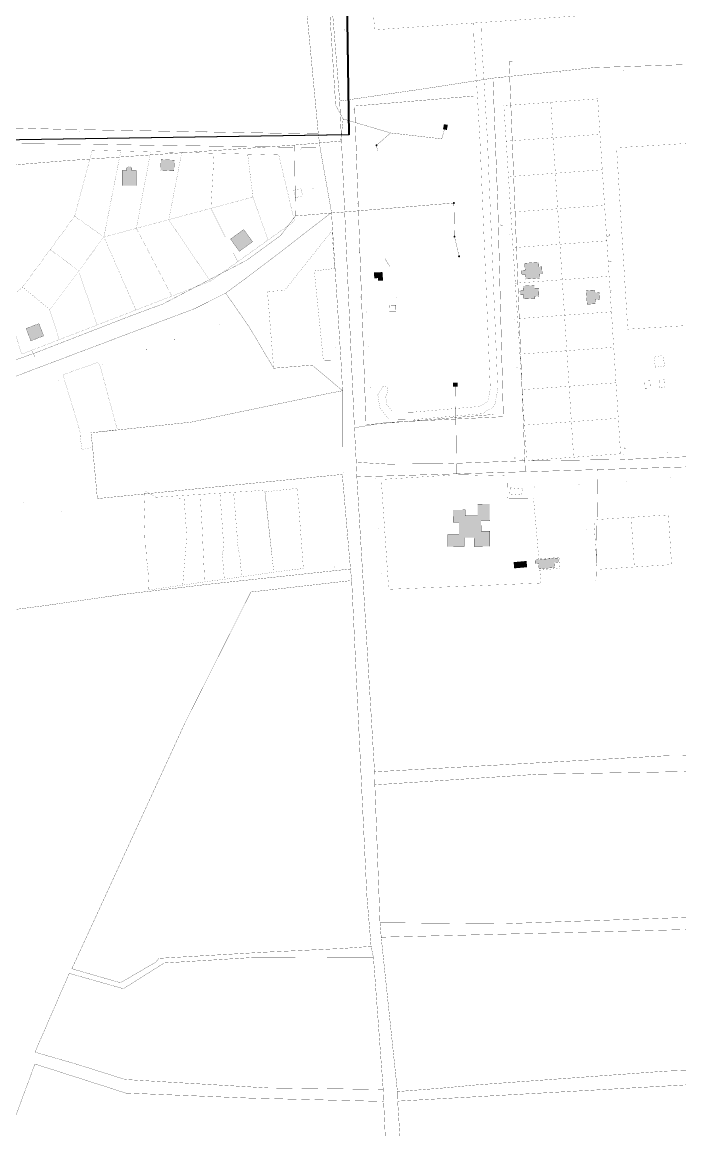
# Model space of a CAD drawing. Header units: millimetres. Extents: x 1265826 to 1360210, y 383897 to 506623.
# Drawn here: x 1314171 to 1314700, y 486138 to 487027 of the extents above; entities that cross this region are included whole.
import ezdxf

# ---------------------------------------------------------------- set-up
doc = ezdxf.new("R2010")
doc.units = ezdxf.units.MM
doc.layers.add('14', color=7, linetype='Continuous')
doc.layers.add('Электрика', color=7, linetype='Continuous')
picture_1 = doc.add_image_def('image3.png', size_in_pixel=(2575, 1023))

msp = doc.modelspace()

# ---------------------------------------------------------------- hatches: boundary and pattern name
at = {"layer": '14', "linetype": 'Continuous'}
for points in [[(1314510.46, 486945.24), (1314513.41, 486944.69), (1314512.66, 486940.76), (1314509.72, 486941.31)], [(1314456.18, 486927.61), (1314456.4, 486927.64), (1314456.59, 486927.74), (1314456.75, 486927.9), (1314456.85, 486928.09), (1314456.88, 486928.31), (1314456.85, 486928.53), (1314456.75, 486928.72), (1314456.59, 486928.88), (1314456.4, 486928.98), (1314456.18, 486929.01), (1314455.96, 486928.98), (1314455.77, 486928.88), (1314455.61, 486928.72), (1314455.51, 486928.53), (1314455.48, 486928.31), (1314455.51, 486928.09), (1314455.61, 486927.9), (1314455.77, 486927.74), (1314455.96, 486927.64)], [(1314283.06, 486916.93), (1314282.64, 486908.27), (1314293.33, 486907.75), (1314293.75, 486916.41)], [(1314251.71, 486908.1), (1314251.75, 486895.95), (1314263.09, 486895.94), (1314263.07, 486908.1), (1314259.61, 486908.1), (1314259.61, 486909.97), (1314258.07, 486911.19), (1314256.77, 486911.19), (1314255.23, 486909.97), (1314255.23, 486908.1)], [(1314518.38, 486881.28), (1314518.6, 486881.31), (1314518.79, 486881.41), (1314518.95, 486881.57), (1314519.05, 486881.76), (1314519.08, 486881.98), (1314519.05, 486882.2), (1314518.95, 486882.39), (1314518.79, 486882.55), (1314518.6, 486882.65), (1314518.38, 486882.68), (1314518.16, 486882.65), (1314517.97, 486882.55), (1314517.81, 486882.39), (1314517.71, 486882.2), (1314517.68, 486881.98), (1314517.71, 486881.76), (1314517.81, 486881.57), (1314517.97, 486881.41), (1314518.16, 486881.31)], [(1314349.45, 486860.71), (1314338.85, 486853.01), (1314345.98, 486843.19), (1314356.58, 486850.89)], [(1314518.88, 486854.34), (1314519.1, 486854.37), (1314519.29, 486854.47), (1314519.45, 486854.63), (1314519.55, 486854.82), (1314519.58, 486855.04), (1314519.55, 486855.26), (1314519.45, 486855.45), (1314519.29, 486855.61), (1314519.1, 486855.71), (1314518.88, 486855.74), (1314518.66, 486855.71), (1314518.47, 486855.61), (1314518.31, 486855.45), (1314518.21, 486855.26), (1314518.18, 486855.04), (1314518.21, 486854.82), (1314518.31, 486854.63), (1314518.47, 486854.47), (1314518.66, 486854.37)], [(1314522.54, 486838.46), (1314522.76, 486838.49), (1314522.95, 486838.59), (1314523.11, 486838.75), (1314523.21, 486838.94), (1314523.24, 486839.16), (1314523.21, 486839.38), (1314523.11, 486839.57), (1314522.95, 486839.73), (1314522.76, 486839.83), (1314522.54, 486839.86), (1314522.32, 486839.83), (1314522.13, 486839.73), (1314521.97, 486839.57), (1314521.87, 486839.38), (1314521.84, 486839.16), (1314521.87, 486838.94), (1314521.97, 486838.75), (1314522.13, 486838.59), (1314522.32, 486838.49)], [(1314575.27, 486833.63), (1314575.65, 486828.06), (1314572.61, 486827.85), (1314572.84, 486824.47), (1314575.88, 486824.67), (1314576.14, 486820.9), (1314587.36, 486821.67), (1314587.14, 486824.9), (1314589.38, 486825.06), (1314589, 486830.72), (1314586.76, 486830.57), (1314586.5, 486834.39)], [(1314454.49, 486821.57), (1314454.19, 486826.1), (1314460.88, 486826.43), (1314461.39, 486819.71), (1314457.62, 486819.59), (1314457.42, 486821.78)], [(1314573.89, 486815.28), (1314574.08, 486811.73), (1314572.22, 486811.63), (1314571.46, 486811.02), (1314571.51, 486808.87), (1314572.4, 486808.19), (1314574.26, 486808.28), (1314574.44, 486804.89), (1314583.53, 486805.38), (1314583.45, 486806.95), (1314586.78, 486807.13), (1314586.43, 486813.65), (1314583.1, 486813.48), (1314582.98, 486815.76)], [(1314624.78, 486811.69), (1314625.5, 486800.65), (1314632.11, 486801.08), (1314631.91, 486804.26), (1314635.55, 486804.49), (1314635.17, 486810.12), (1314631.54, 486809.89), (1314631.4, 486812.12)], [(1314174.53, 486781.16), (1314178.38, 486771.26), (1314188.68, 486775.26), (1314184.83, 486785.17)], [(1314517.75, 486737.63), (1314521.32, 486737.69), (1314521.37, 486734.54), (1314517.8, 486734.48)], [(1314517.68, 486635.4), (1314517.75, 486625.6), (1314522.45, 486625.64), (1314522.53, 486615.74), (1314513.43, 486615.67), (1314513.5, 486605.97), (1314526.65, 486606.07), (1314526.59, 486613.21), (1314534.59, 486613.22), (1314534.65, 486606.12), (1314547.35, 486606.22), (1314547.26, 486618.42), (1314540.26, 486618.37), (1314540.19, 486626.97), (1314547.19, 486627.02), (1314547.1, 486640.22), (1314537.45, 486640.15), (1314537.52, 486630.75), (1314527.52, 486630.67), (1314527.48, 486635.47)], [(1314566.5, 486593.46), (1314566.93, 486588.62), (1314577.15, 486589.52), (1314576.72, 486594.37)], [(1314583.58, 486595.19), (1314583.85, 486592.2), (1314586.44, 486592.43), (1314586.83, 486588.1), (1314599.43, 486589.24), (1314599.06, 486593.32), (1314602.3, 486593.62), (1314602, 486596.85)]]:
    msp.add_hatch(color=12, dxfattribs=at).paths.add_polyline_path(points)

# ---------------------------------------------------------------- linework, layer by layer
at = {"layer": '14', "color": 92, "const_width": 0.17, "flags": 128}
for points in [[(1314351.89, 488369.38), (1314356.35, 488317.39), (1314376.81, 487692.98), (1314423.37, 486960.46), (1314429.39, 486949.52), (1314427.37, 486931.75), (1314390.29, 486928.53), (1314206.41, 486915.97), (1314094.85, 486906.88), (1313912.51, 486901.03), (1313715.81, 486869.96), (1313713.13, 486869.58), (1313688.83, 486864.12), (1313631.02, 486850.51), (1313564.26, 486837.15), (1313512.51, 486822.54)], [(1314566.21, 486995.54), (1314562.79, 486995.31), (1314575.76, 486666.56)], [(1314533.92, 486967.88), (1314438.63, 486959.88), (1314447.8, 486703.93), (1314550.12, 486712.13)], [(1314429.39, 486949.52), (1314467.52, 486938.27), (1314508.57, 486933.53), (1314511.42, 486942.89)], [(1314510.46, 486945.24), (1314513.41, 486944.69), (1314512.66, 486940.76), (1314509.72, 486941.31), (1314510.46, 486945.24)], [(1314467.52, 486938.27), (1314456.18, 486928.31), (1314457, 486923.98)], [(1314390.29, 486928.53), (1314391.05, 486871.59), (1314379.11, 486855.89), (1314352.14, 486836.21), (1314284.79, 486801.02), (1314258.59, 486791.34), (1314183.71, 486762.29), (1314121.69, 486739.97), (1314109.65, 486735.97), (1314097.77, 486732.13), (1314077.9, 486725.72), (1313926.63, 486710.88), (1313904.07, 486688.82), (1313813.13, 486339.9)], [(1314456.18, 486927.61), (1314456.4, 486927.64), (1314456.59, 486927.74), (1314456.75, 486927.9), (1314456.85, 486928.09), (1314456.88, 486928.31), (1314456.85, 486928.53), (1314456.75, 486928.72), (1314456.59, 486928.88), (1314456.4, 486928.98), (1314456.18, 486929.01), (1314455.96, 486928.98), (1314455.77, 486928.88), (1314455.61, 486928.72), (1314455.51, 486928.53), (1314455.48, 486928.31), (1314455.51, 486928.09), (1314455.61, 486927.9), (1314455.77, 486927.74), (1314455.96, 486927.64), (1314456.18, 486927.61)], [(1314283.06, 486916.93), (1314293.75, 486916.41), (1314293.33, 486907.75), (1314282.64, 486908.27), (1314283.06, 486916.93)], [(1314251.71, 486908.1), (1314251.75, 486895.95), (1314263.09, 486895.94), (1314263.07, 486908.1), (1314259.61, 486908.1), (1314259.61, 486909.97), (1314258.07, 486911.19), (1314256.77, 486911.19), (1314255.23, 486909.97), (1314255.23, 486908.1), (1314251.71, 486908.1)], [(1314522.54, 486839.16), (1314518.88, 486855.04), (1314518.38, 486881.98), (1314391.05, 486871.59)], [(1314518.38, 486881.28), (1314518.6, 486881.31), (1314518.79, 486881.41), (1314518.95, 486881.57), (1314519.05, 486881.76), (1314519.08, 486881.98), (1314519.05, 486882.2), (1314518.95, 486882.39), (1314518.79, 486882.55), (1314518.6, 486882.65), (1314518.38, 486882.68), (1314518.16, 486882.65), (1314517.97, 486882.55), (1314517.81, 486882.39), (1314517.71, 486882.2), (1314517.68, 486881.98), (1314517.71, 486881.76), (1314517.81, 486881.57), (1314517.97, 486881.41), (1314518.16, 486881.31), (1314518.38, 486881.28)], [(1314349.45, 486860.71), (1314338.85, 486853.01), (1314345.98, 486843.19), (1314356.58, 486850.89), (1314349.45, 486860.71)], [(1314518.88, 486854.34), (1314519.1, 486854.37), (1314519.29, 486854.47), (1314519.45, 486854.63), (1314519.55, 486854.82), (1314519.58, 486855.04), (1314519.55, 486855.26), (1314519.45, 486855.45), (1314519.29, 486855.61), (1314519.1, 486855.71), (1314518.88, 486855.74), (1314518.66, 486855.71), (1314518.47, 486855.61), (1314518.31, 486855.45), (1314518.21, 486855.26), (1314518.18, 486855.04), (1314518.21, 486854.82), (1314518.31, 486854.63), (1314518.47, 486854.47), (1314518.66, 486854.37), (1314518.88, 486854.34)], [(1314641.13, 486854.78), (1314642.63, 486854.87)], [(1314463.05, 486837.16), (1314466.71, 486831.26)], [(1314522.54, 486838.46), (1314522.76, 486838.49), (1314522.95, 486838.59), (1314523.11, 486838.75), (1314523.21, 486838.94), (1314523.24, 486839.16), (1314523.21, 486839.38), (1314523.11, 486839.57), (1314522.95, 486839.73), (1314522.76, 486839.83), (1314522.54, 486839.86), (1314522.32, 486839.83), (1314522.13, 486839.73), (1314521.97, 486839.57), (1314521.87, 486839.38), (1314521.84, 486839.16), (1314521.87, 486838.94), (1314521.97, 486838.75), (1314522.13, 486838.59), (1314522.32, 486838.49), (1314522.54, 486838.46)], [(1314575.27, 486833.63), (1314575.65, 486828.06), (1314572.61, 486827.85), (1314572.84, 486824.47), (1314575.88, 486824.67), (1314576.14, 486820.9), (1314587.36, 486821.67), (1314587.14, 486824.9), (1314589.38, 486825.06), (1314589, 486830.72), (1314586.76, 486830.57), (1314586.5, 486834.39), (1314575.27, 486833.63)], [(1314645.01, 486835.25), (1314643.4, 486835.23)], [(1314454.49, 486821.57), (1314454.19, 486826.1), (1314460.88, 486826.43), (1314461.39, 486819.71), (1314457.62, 486819.59), (1314457.42, 486821.78), (1314454.49, 486821.57)], [(1314573.89, 486815.28), (1314574.08, 486811.73), (1314572.22, 486811.63), (1314571.46, 486811.02), (1314571.51, 486808.87), (1314572.4, 486808.19), (1314574.26, 486808.28), (1314574.44, 486804.89), (1314583.53, 486805.38), (1314583.45, 486806.95), (1314586.78, 486807.13), (1314586.43, 486813.65), (1314583.1, 486813.48), (1314582.98, 486815.76), (1314573.89, 486815.28)], [(1314624.78, 486811.69), (1314625.5, 486800.65), (1314632.11, 486801.08), (1314631.91, 486804.26), (1314635.55, 486804.49), (1314635.17, 486810.12), (1314631.54, 486809.89), (1314631.4, 486812.12), (1314624.78, 486811.69)], [(1314643.9, 486811.88), (1314644.89, 486811.94)], [(1314174.53, 486781.16), (1314178.38, 486771.26), (1314188.68, 486775.26), (1314184.83, 486785.17), (1314174.53, 486781.16)], [(1314181.35, 486758.69), (1314179.12, 486763.72)], [(1314517.75, 486737.63), (1314521.32, 486737.69), (1314521.37, 486734.54), (1314517.8, 486734.48), (1314517.75, 486737.63)], [(1314520.49, 486664.53), (1314519.65, 486736.21)], [(1314634.01, 486668.03), (1314632.77, 486582.13)], [(1314517.68, 486635.4), (1314517.75, 486625.6), (1314522.45, 486625.64), (1314522.53, 486615.74), (1314513.43, 486615.67), (1314513.5, 486605.97), (1314526.65, 486606.07), (1314526.59, 486613.21), (1314534.59, 486613.22), (1314534.65, 486606.12), (1314547.35, 486606.22), (1314547.26, 486618.42), (1314540.26, 486618.37), (1314540.19, 486626.97), (1314547.19, 486627.02), (1314547.1, 486640.22), (1314537.45, 486640.15), (1314537.52, 486630.75), (1314527.52, 486630.67), (1314527.48, 486635.47), (1314517.68, 486635.4)], [(1314566.5, 486593.46), (1314566.93, 486588.62), (1314577.15, 486589.52), (1314576.72, 486594.37), (1314566.5, 486593.46)], [(1314583.58, 486595.19), (1314583.85, 486592.2), (1314586.44, 486592.43), (1314586.83, 486588.1), (1314599.43, 486589.24), (1314599.06, 486593.32), (1314602.3, 486593.62), (1314602, 486596.85), (1314583.58, 486595.19)]]:
    msp.add_lwpolyline(points, dxfattribs=at)
at = {"layer": '14', "color": 12, "const_width": 0.17, "flags": 128}
for points in [[(1314375.2, 487726.8), (1314382.71, 487575.59), (1314401.59, 487350.65), (1314405.27, 487272.64), (1314420.19, 487043.39), (1314426.6, 486963.9), (1314495.8, 486973.96), (1314549.76, 486982.31), (1314631.69, 486990.8), (1314949.62, 487001.05)], [(1314410.84, 486926.45), (1314227.78, 486929.09), (1314052.73, 486930.7), (1314047.3, 486934.64), (1313961.15, 486935.89), (1313961.08, 486922.42), (1313936.36, 486922.18), (1313936.49, 486951.51), (1313967.65, 486951.95), (1313973.2, 486993.83), (1314015.75, 486994.07), (1314051.72, 486994.06), (1314051.65, 486945.25), (1314206.42, 486941.12), (1314409.44, 486937.48), (1314400.14, 487036.04), (1314384.3, 487273.93), (1314378.97, 487347.59), (1314361.9, 487573.66)], [(1314361.9, 487573.66), (1314378.97, 487347.59), (1314384.3, 487273.93), (1314400.14, 487036.04), (1314409.44, 486937.48), (1314410.84, 486926.45), (1314419.99, 486874.36), (1314427.59, 486755.94), (1314428.93, 486731.18), (1314428.69, 486663.99), (1314435.27, 486588.02), (1314436.24, 486578.77), (1314448.42, 486325.79), (1314451.83, 486284.88), (1314453.77, 486275.63), (1314461.56, 486169.96), (1314461.93, 486160.34), (1314465.37, 486085.97)], [(1314480.48, 486047.9), (1314473.18, 486160.57), (1314473.01, 486168.25), (1314459.96, 486292.28), (1314459, 486303.87), (1314454.86, 486414.65), (1314454.61, 486425.12), (1314440.38, 486662.04), (1314439.89, 486673.72), (1314438.43, 486701.48), (1314426.6, 486963.9), (1314420.19, 487043.39), (1314405.27, 487272.64), (1314401.59, 487350.65), (1314382.71, 487575.59)], [(1313967.65, 486951.95), (1313936.49, 486951.51), (1313936.36, 486922.18), (1313961.08, 486922.42), (1313961.15, 486935.89), (1314047.3, 486934.64), (1314052.73, 486930.7), (1314227.78, 486929.09), (1314410.84, 486926.45), (1314409.44, 486937.48), (1314206.42, 486941.12), (1314051.65, 486945.25), (1314051.72, 486994.06), (1314015.75, 486994.07), (1313973.2, 486993.83), (1313967.65, 486951.95)], [(1315029.19, 486818.77), (1315030.12, 486912.77), (1315028.76, 486992.44), (1314949.62, 487001.05), (1314631.69, 486990.8), (1314549.76, 486982.31), (1314553.68, 486880.57), (1314558.13, 486710.36), (1314464.01, 486705.71), (1314438.43, 486701.48), (1314439.89, 486673.72), (1314465.51, 486672.27), (1314511.65, 486672.59), (1314576.95, 486675.04), (1314652.12, 486675.89), (1314839.36, 486683.92), (1315032.2, 486692.93), (1315029.19, 486818.77)], [(1314426.6, 486963.9), (1314438.43, 486701.48), (1314464.01, 486705.71), (1314558.13, 486710.36), (1314553.68, 486880.57), (1314549.76, 486982.31), (1314495.8, 486973.96), (1314426.6, 486963.9)], [(1314096.65, 486716.56), (1314310.2, 486797.22), (1314334.95, 486809.63), (1314350.77, 486821.23), (1314376.86, 486840.96), (1314419.99, 486874.36), (1314410.84, 486926.45)], [(1314419.99, 486874.36), (1314376.86, 486840.96), (1314350.77, 486821.23), (1314334.95, 486809.63), (1314354.15, 486782), (1314373.52, 486749.28), (1314404.41, 486751.78), (1314420.06, 486738.67), (1314428.93, 486731.18), (1314427.59, 486755.94), (1314419.99, 486874.36)], [(1314090.54, 486635.07), (1314085.88, 486613.1), (1314077.65, 486544.05), (1314190.11, 486558.66), (1314253.2, 486567.7), (1314300.06, 486573.25), (1314318.79, 486575.51), (1314435.27, 486588.02), (1314428.69, 486663.99), (1314231.83, 486644.58), (1314228.02, 486685.69), (1314226.66, 486697.41), (1314306.86, 486705.94), (1314419.75, 486729.49), (1314428.93, 486731.18), (1314420.06, 486738.67), (1314404.41, 486751.78), (1314373.52, 486749.28), (1314354.15, 486782), (1314334.95, 486809.63), (1314310.2, 486797.22), (1314096.65, 486716.56), (1314090.54, 486635.07)], [(1314226.66, 486697.41), (1314228.02, 486685.69), (1314231.83, 486644.58), (1314428.69, 486663.99), (1314428.93, 486731.18), (1314419.75, 486729.49), (1314306.86, 486705.94), (1314226.66, 486697.41)], [(1314839.36, 486683.92), (1314652.12, 486675.89), (1314576.95, 486675.04), (1314511.65, 486672.59), (1314465.51, 486672.27), (1314439.89, 486673.72), (1314440.38, 486662.04), (1314782.46, 486672.35)], [(1314130.59, 486052.54), (1314181.66, 486190.41), (1314254.63, 486167.07), (1314354.95, 486162.99), (1314461.93, 486160.34), (1314461.56, 486169.96), (1314369.07, 486171.17), (1314254.34, 486177.93), (1314214.55, 486190.44), (1314181.68, 486199.91), (1314209.2, 486263.21), (1314252.75, 486250.9), (1314285.56, 486271.55), (1314357.6, 486276), (1314453.77, 486275.63), (1314451.83, 486284.88), (1314428.21, 486283.18), (1314364.66, 486280.14), (1314281.23, 486275.28), (1314278.85, 486272.26), (1314250.35, 486255.67), (1314211.33, 486266.93), (1314302.33, 486464.57), (1314355.16, 486569.51), (1314436.24, 486578.77), (1314435.27, 486588.02), (1314318.79, 486575.51), (1314300.06, 486573.25), (1314253.2, 486567.7), (1314190.11, 486558.66), (1314077.65, 486544.05)], [(1314750.45, 486438.56), (1314689.39, 486438.01), (1314552.74, 486430.5), (1314454.61, 486425.12), (1314454.86, 486414.65), (1314586.83, 486423.19), (1314951.26, 486429.71)], [(1314730.98, 486309.02), (1314558.81, 486303.12), (1314459, 486303.87), (1314459.96, 486292.28), (1315027.27, 486306.41)], [(1314720.88, 486185.8), (1314689.2, 486184.71), (1314536.34, 486173.62), (1314518.32, 486171.93), (1314508.56, 486171.02), (1314473.01, 486168.25), (1314473.18, 486160.57), (1314864.87, 486182.63)]]:
    msp.add_lwpolyline(points, dxfattribs=at)
at = {"layer": '14', "color": 7, "const_width": 0.08, "flags": 128}
for points in [[(1314450.57, 487080.99), (1314454.66, 487021.13), (1314624.27, 487032.71), (1314620.18, 487092.57), (1314450.57, 487080.99)], [(1314430.44, 487021.13), (1314430.34, 487021.16), (1314430.24, 487021.13), (1314430.18, 487021.04), (1314430.18, 487020.94), (1314430.24, 487020.85), (1314430.34, 487020.82), (1314430.44, 487020.85), (1314430.5, 487020.94), (1314430.5, 487021.04), (1314430.44, 487021.13)], [(1314534.14, 487026.55), (1314534.44, 487015.94), (1314539.34, 486932.6), (1314547.67, 486732.84), (1314545.7, 486722.65), (1314539.31, 486718.62), (1314485.09, 486713.98), (1314469.18, 486714.2), (1314464.57, 486719.79), (1314463.51, 486726.64), (1314464.47, 486728.15), (1314465.46, 486734.07), (1314461.49, 486734.65), (1314457.23, 486727.96), (1314458.89, 486717.25), (1314466.32, 486708.24), (1314485.31, 486707.98), (1314541.28, 486712.77), (1314551.1, 486718.96), (1314553.69, 486732.4), (1314545.34, 486932.9), (1314540.44, 487016.2), (1314540.14, 487026.96), (1314534.14, 487026.55)], [(1314604.08, 486986.8), (1314603.98, 486986.83), (1314603.88, 486986.8), (1314603.82, 486986.71), (1314603.82, 486986.61), (1314603.88, 486986.52), (1314603.98, 486986.49), (1314604.08, 486986.52), (1314604.14, 486986.61), (1314604.14, 486986.71), (1314604.08, 486986.8)], [(1314654.86, 486988.44), (1314654.76, 486988.47), (1314654.66, 486988.44), (1314654.6, 486988.35), (1314654.6, 486988.25), (1314654.66, 486988.16), (1314654.76, 486988.13), (1314654.86, 486988.16), (1314654.92, 486988.25), (1314654.92, 486988.35), (1314654.86, 486988.44)], [(1314433.48, 486980.71), (1314433.31, 486980.77), (1314433.14, 486980.71), (1314433.03, 486980.57), (1314433.03, 486980.39), (1314433.14, 486980.25), (1314433.31, 486980.19), (1314433.48, 486980.25), (1314433.59, 486980.39), (1314433.59, 486980.57), (1314433.48, 486980.71)], [(1314555.45, 486982.95), (1314555.28, 486983.01), (1314555.11, 486982.95), (1314555, 486982.81), (1314555, 486982.63), (1314555.11, 486982.49), (1314555.28, 486982.43), (1314555.45, 486982.49), (1314555.56, 486982.63), (1314555.56, 486982.81), (1314555.45, 486982.95)], [(1314438.35, 486957.51), (1314438.21, 486957.56), (1314438.07, 486957.51), (1314437.98, 486957.39), (1314437.98, 486957.25), (1314438.07, 486957.13), (1314438.21, 486957.08), (1314438.35, 486957.13), (1314438.44, 486957.25), (1314438.44, 486957.39), (1314438.35, 486957.51)], [(1314558.55, 486960.16), (1314560.39, 486931.66), (1314598.1, 486934.42), (1314596.26, 486962.93), (1314558.55, 486960.16)], [(1314596.26, 486962.93), (1314598.1, 486934.42), (1314635.81, 486937.19), (1314633.97, 486965.7), (1314596.26, 486962.93)], [(1314556.48, 486957.26), (1314556.38, 486957.29), (1314556.28, 486957.26), (1314556.22, 486957.17), (1314556.22, 486957.07), (1314556.28, 486956.98), (1314556.38, 486956.95), (1314556.48, 486956.98), (1314556.54, 486957.07), (1314556.54, 486957.17), (1314556.48, 486957.26)], [(1314649.16, 486926.38), (1314658.12, 486780.65), (1314897.67, 486795.38), (1314888.71, 486941.1), (1314649.16, 486926.38)], [(1314217.22, 486939.39), (1314217.12, 486939.42), (1314217.02, 486939.39), (1314216.96, 486939.3), (1314216.96, 486939.2), (1314217.02, 486939.11), (1314217.12, 486939.08), (1314217.22, 486939.11), (1314217.28, 486939.2), (1314217.28, 486939.3), (1314217.22, 486939.39)], [(1314268.53, 486937.49), (1314268.43, 486937.52), (1314268.33, 486937.49), (1314268.27, 486937.4), (1314268.27, 486937.3), (1314268.33, 486937.21), (1314268.43, 486937.18), (1314268.53, 486937.21), (1314268.59, 486937.3), (1314268.59, 486937.4), (1314268.53, 486937.49)], [(1314319.34, 486938.87), (1314319.24, 486938.9), (1314319.14, 486938.87), (1314319.08, 486938.78), (1314319.08, 486938.68), (1314319.14, 486938.59), (1314319.24, 486938.56), (1314319.34, 486938.59), (1314319.4, 486938.68), (1314319.4, 486938.78), (1314319.34, 486938.87)], [(1314369.15, 486938.24), (1314369.01, 486938.29), (1314368.87, 486938.24), (1314368.78, 486938.12), (1314368.78, 486937.98), (1314368.87, 486937.86), (1314369.01, 486937.81), (1314369.15, 486937.86), (1314369.24, 486937.98), (1314369.24, 486938.12), (1314369.15, 486938.24)], [(1314560.39, 486931.66), (1314562.23, 486903.15), (1314599.94, 486905.91), (1314598.1, 486934.42), (1314560.39, 486931.66)], [(1314598.1, 486934.42), (1314599.94, 486905.91), (1314637.65, 486908.68), (1314635.81, 486937.19), (1314598.1, 486934.42)], [(1314237.1, 486854.68), (1314250.66, 486923.87), (1314227.67, 486924.45), (1314213.6, 486871.4), (1314237.1, 486854.68)], [(1314237.1, 486854.68), (1314263.18, 486861.67), (1314274.66, 486923.26), (1314250.66, 486923.87), (1314237.1, 486854.68)], [(1314263.18, 486861.67), (1314289.26, 486868.65), (1314299.65, 486922.62), (1314274.66, 486923.26), (1314263.18, 486861.67)], [(1314289.26, 486868.65), (1314323.06, 486877.71), (1314325.64, 486921.96), (1314299.65, 486922.62), (1314289.26, 486868.65)], [(1314323.06, 486877.71), (1314356.87, 486886.77), (1314352.63, 486921.27), (1314325.64, 486921.96), (1314323.06, 486877.71)], [(1314395.56, 486925.67), (1314395.42, 486925.72), (1314395.28, 486925.67), (1314395.19, 486925.55), (1314395.19, 486925.41), (1314395.28, 486925.29), (1314395.42, 486925.24), (1314395.56, 486925.29), (1314395.65, 486925.41), (1314395.65, 486925.55), (1314395.56, 486925.67)], [(1314558.34, 486927.47), (1314558.24, 486927.5), (1314558.14, 486927.47), (1314558.08, 486927.38), (1314558.08, 486927.28), (1314558.14, 486927.19), (1314558.24, 486927.16), (1314558.34, 486927.19), (1314558.4, 486927.28), (1314558.4, 486927.38), (1314558.34, 486927.47)], [(1314369.06, 486852.31), (1314390.22, 486867.41), (1314383.92, 486894.02), (1314377.62, 486920.63), (1314352.63, 486921.27), (1314356.87, 486886.77), (1314369.06, 486852.31)], [(1314439.86, 486921.24), (1314439.76, 486921.27), (1314439.66, 486921.24), (1314439.6, 486921.15), (1314439.6, 486921.05), (1314439.66, 486920.96), (1314439.76, 486920.93), (1314439.86, 486920.96), (1314439.92, 486921.05), (1314439.92, 486921.15), (1314439.86, 486921.24)], [(1314562.23, 486903.15), (1314564.08, 486874.63), (1314601.79, 486877.39), (1314599.94, 486905.91), (1314562.23, 486903.15)], [(1314599.94, 486905.91), (1314601.79, 486877.39), (1314639.49, 486880.17), (1314637.65, 486908.68), (1314599.94, 486905.91)], [(1314344.64, 486834.88), (1314369.06, 486852.31), (1314356.87, 486886.77), (1314323.06, 486877.71), (1314344.64, 486834.88)], [(1314389.68, 486892.16), (1314391.06, 486886.33), (1314396.9, 486887.71), (1314395.52, 486893.55), (1314389.68, 486892.16)], [(1314405.23, 486894.09), (1314405.13, 486894.12), (1314405.03, 486894.09), (1314404.97, 486894), (1314404.97, 486893.9), (1314405.03, 486893.81), (1314405.13, 486893.78), (1314405.23, 486893.81), (1314405.29, 486893.9), (1314405.29, 486894), (1314405.23, 486894.09)], [(1314560.75, 486889.51), (1314560.81, 486889.6), (1314560.81, 486889.7), (1314560.75, 486889.79), (1314560.65, 486889.82), (1314560.55, 486889.79), (1314560.49, 486889.7), (1314560.49, 486889.6), (1314560.55, 486889.51), (1314560.65, 486889.48), (1314560.75, 486889.51)], [(1314322.5, 486819.08), (1314344.64, 486834.88), (1314323.06, 486877.71), (1314289.26, 486868.65), (1314322.5, 486819.08)], [(1314441.18, 486881.86), (1314441.08, 486881.89), (1314440.98, 486881.86), (1314440.92, 486881.77), (1314440.92, 486881.67), (1314440.98, 486881.58), (1314441.08, 486881.55), (1314441.18, 486881.58), (1314441.24, 486881.67), (1314441.24, 486881.77), (1314441.18, 486881.86)], [(1314564.08, 486874.63), (1314565.92, 486846.11), (1314603.62, 486848.88), (1314601.79, 486877.39), (1314564.08, 486874.63)], [(1314603.62, 486848.88), (1314641.33, 486851.65), (1314639.49, 486880.17), (1314601.79, 486877.39), (1314603.62, 486848.88)], [(1314216.8, 486827.5), (1314237.1, 486854.68), (1314213.6, 486871.4), (1314193.87, 486844.56), (1314216.8, 486827.5)], [(1314291.71, 486807.19), (1314322.5, 486819.08), (1314289.26, 486868.65), (1314263.18, 486861.67), (1314291.71, 486807.19)], [(1314291.71, 486807.19), (1314263.18, 486861.67), (1314237.1, 486854.68), (1314262.79, 486796.03), (1314291.71, 486807.19)], [(1314428.93, 486731.18), (1314427.59, 486755.94), (1314413.46, 486755.7), (1314406.18, 486827.4), (1314422.46, 486829.43), (1314420.4, 486859.76), (1314382.45, 486811.92), (1314368.55, 486810.8), (1314373.52, 486749.28), (1314404.41, 486751.78), (1314428.93, 486731.18)], [(1314416.09, 486864.57), (1314415.99, 486864.6), (1314415.89, 486864.57), (1314415.83, 486864.48), (1314415.83, 486864.38), (1314415.89, 486864.29), (1314415.99, 486864.26), (1314416.09, 486864.29), (1314416.15, 486864.38), (1314416.15, 486864.48), (1314416.09, 486864.57)], [(1314556.1, 486864.6), (1314556.18, 486863.61), (1314557.17, 486863.68), (1314557.1, 486864.67), (1314556.1, 486864.6)], [(1314231.54, 486783.96), (1314262.8, 486796.02), (1314237.1, 486854.68), (1314216.8, 486827.5), (1314231.54, 486783.96)], [(1314562.74, 486856.58), (1314562.64, 486856.61), (1314562.54, 486856.58), (1314562.48, 486856.49), (1314562.48, 486856.39), (1314562.54, 486856.3), (1314562.64, 486856.27), (1314562.74, 486856.3), (1314562.8, 486856.39), (1314562.8, 486856.49), (1314562.74, 486856.58)], [(1314605.46, 486820.36), (1314643.17, 486823.13), (1314641.33, 486851.65), (1314603.62, 486848.88), (1314605.46, 486820.36)], [(1314642.69, 486856.63), (1314642.75, 486855.63), (1314643.75, 486855.69), (1314643.69, 486856.69), (1314642.69, 486856.63)], [(1314171.81, 486814.54), (1314193.44, 486796.4), (1314216.8, 486827.5), (1314193.87, 486844.56), (1314171.81, 486814.54)], [(1314442.72, 486842.47), (1314442.62, 486842.5), (1314442.52, 486842.47), (1314442.46, 486842.38), (1314442.46, 486842.28), (1314442.52, 486842.19), (1314442.62, 486842.16), (1314442.72, 486842.19), (1314442.78, 486842.28), (1314442.78, 486842.38), (1314442.72, 486842.47)], [(1314567.76, 486817.59), (1314605.46, 486820.36), (1314603.62, 486848.88), (1314565.92, 486846.11), (1314567.76, 486817.59)], [(1314231.54, 486783.96), (1314216.8, 486827.5), (1314193.44, 486796.4), (1314201.23, 486772.25), (1314231.54, 486783.96)], [(1314564.58, 486824.96), (1314564.48, 486824.99), (1314564.38, 486824.96), (1314564.32, 486824.87), (1314564.32, 486824.77), (1314564.38, 486824.68), (1314564.48, 486824.65), (1314564.58, 486824.68), (1314564.64, 486824.77), (1314564.64, 486824.87), (1314564.58, 486824.96)], [(1314419.75, 486820.72), (1314419.61, 486820.77), (1314419.47, 486820.72), (1314419.38, 486820.6), (1314419.38, 486820.46), (1314419.47, 486820.34), (1314419.61, 486820.29), (1314419.75, 486820.34), (1314419.84, 486820.46), (1314419.84, 486820.6), (1314419.75, 486820.72)], [(1314569.6, 486789.08), (1314607.3, 486791.85), (1314605.46, 486820.36), (1314567.76, 486817.59), (1314569.6, 486789.08)], [(1314607.3, 486791.85), (1314645.01, 486794.62), (1314643.17, 486823.13), (1314605.46, 486820.36), (1314607.3, 486791.85)], [(1314170.91, 486760.55), (1314201.23, 486772.26), (1314193.44, 486796.4), (1314171.81, 486814.54), (1314158.26, 486802.89), (1314170.91, 486760.55)], [(1314444.01, 486806.68), (1314443.84, 486806.74), (1314443.67, 486806.68), (1314443.56, 486806.54), (1314443.56, 486806.36), (1314443.67, 486806.22), (1314443.84, 486806.16), (1314444.01, 486806.22), (1314444.12, 486806.36), (1314444.12, 486806.54), (1314444.01, 486806.68)], [(1314472.36, 486806.42), (1314472.22, 486806.47), (1314472.08, 486806.42), (1314471.99, 486806.3), (1314471.99, 486806.16), (1314472.08, 486806.04), (1314472.22, 486805.99), (1314472.36, 486806.04), (1314472.45, 486806.16), (1314472.45, 486806.3), (1314472.36, 486806.42)], [(1314466.39, 486799.89), (1314466.42, 486794.59), (1314471.77, 486794.62), (1314471.74, 486799.92), (1314466.39, 486799.89)], [(1314448.1, 486794.82), (1314447.93, 486794.88), (1314447.76, 486794.82), (1314447.65, 486794.68), (1314447.65, 486794.5), (1314447.76, 486794.36), (1314447.93, 486794.3), (1314448.1, 486794.36), (1314448.21, 486794.5), (1314448.21, 486794.68), (1314448.1, 486794.82)], [(1314566.76, 486788.89), (1314566.66, 486788.92), (1314566.56, 486788.89), (1314566.5, 486788.8), (1314566.5, 486788.7), (1314566.56, 486788.61), (1314566.66, 486788.58), (1314566.76, 486788.61), (1314566.82, 486788.7), (1314566.82, 486788.8), (1314566.76, 486788.89)], [(1314571.44, 486760.57), (1314609.14, 486763.34), (1314607.3, 486791.85), (1314569.6, 486789.08), (1314571.44, 486760.57)], [(1314609.14, 486763.34), (1314646.85, 486766.11), (1314645.01, 486794.62), (1314607.3, 486791.85), (1314609.14, 486763.34)], [(1314330.63, 486784.69), (1314330.49, 486784.74), (1314330.35, 486784.69), (1314330.26, 486784.57), (1314330.26, 486784.43), (1314330.35, 486784.31), (1314330.49, 486784.26), (1314330.63, 486784.31), (1314330.72, 486784.43), (1314330.72, 486784.57), (1314330.63, 486784.69)], [(1314293.8, 486772.64), (1314293.7, 486772.67), (1314293.6, 486772.64), (1314293.54, 486772.55), (1314293.54, 486772.45), (1314293.6, 486772.36), (1314293.7, 486772.33), (1314293.8, 486772.36), (1314293.86, 486772.45), (1314293.86, 486772.55), (1314293.8, 486772.64)], [(1314271.29, 486764.59), (1314271.19, 486764.62), (1314271.09, 486764.59), (1314271.03, 486764.5), (1314271.03, 486764.4), (1314271.09, 486764.31), (1314271.19, 486764.28), (1314271.29, 486764.31), (1314271.35, 486764.4), (1314271.35, 486764.5), (1314271.29, 486764.59)], [(1314423.54, 486766.17), (1314423.44, 486766.2), (1314423.34, 486766.17), (1314423.28, 486766.08), (1314423.28, 486765.98), (1314423.34, 486765.89), (1314423.44, 486765.86), (1314423.54, 486765.89), (1314423.6, 486765.98), (1314423.6, 486766.08), (1314423.54, 486766.17)], [(1314449.69, 486766.88), (1314449.59, 486766.91), (1314449.49, 486766.88), (1314449.43, 486766.79), (1314449.43, 486766.69), (1314449.49, 486766.6), (1314449.59, 486766.57), (1314449.69, 486766.6), (1314449.75, 486766.69), (1314449.75, 486766.79), (1314449.69, 486766.88)], [(1314573.27, 486732.06), (1314610.98, 486734.83), (1314609.14, 486763.34), (1314571.44, 486760.57), (1314573.27, 486732.06)], [(1314610.98, 486734.83), (1314648.68, 486737.6), (1314646.85, 486766.11), (1314609.14, 486763.34), (1314610.98, 486734.83)], [(1314204.14, 486743.97), (1314215.74, 486705.82), (1314218.07, 486697.45), (1314218.03, 486694.2), (1314219.49, 486683.97), (1314228.02, 486685.69), (1314226.66, 486697.41), (1314247.95, 486699.97), (1314246.16, 486706.07), (1314234.07, 486751.09), (1314233.84, 486751.03), (1314232.76, 486754.08), (1314215.24, 486748.07), (1314206.02, 486744.67), (1314204.14, 486743.97)], [(1314679.22, 486758.53), (1314680.27, 486750.1), (1314687.68, 486751.03), (1314686.63, 486759.46), (1314679.22, 486758.53)], [(1314236.01, 486751.97), (1314235.91, 486752), (1314235.81, 486751.97), (1314235.75, 486751.88), (1314235.75, 486751.78), (1314235.81, 486751.69), (1314235.91, 486751.66), (1314236.01, 486751.69), (1314236.07, 486751.78), (1314236.07, 486751.88), (1314236.01, 486751.97)], [(1314569.22, 486750.21), (1314569.12, 486750.24), (1314569.02, 486750.21), (1314568.96, 486750.12), (1314568.96, 486750.02), (1314569.02, 486749.93), (1314569.12, 486749.9), (1314569.22, 486749.93), (1314569.28, 486750.02), (1314569.28, 486750.12), (1314569.22, 486750.21)], [(1314200.5, 486739.26), (1314200.4, 486739.29), (1314200.3, 486739.26), (1314200.24, 486739.17), (1314200.24, 486739.07), (1314200.3, 486738.98), (1314200.4, 486738.95), (1314200.5, 486738.98), (1314200.56, 486739.07), (1314200.56, 486739.17), (1314200.5, 486739.26)], [(1314612.82, 486706.32), (1314650.52, 486709.09), (1314648.68, 486737.6), (1314610.98, 486734.83), (1314612.82, 486706.32)], [(1314671.74, 486738.94), (1314672.11, 486732.69), (1314676.31, 486732.94), (1314675.93, 486739.19), (1314671.74, 486738.94)], [(1314683.54, 486739.7), (1314683.94, 486733.71), (1314687.93, 486733.98), (1314687.53, 486739.97), (1314683.54, 486739.7)], [(1314451.56, 486734.03), (1314451.46, 486734.06), (1314451.36, 486734.03), (1314451.3, 486733.94), (1314451.3, 486733.84), (1314451.36, 486733.75), (1314451.46, 486733.72), (1314451.56, 486733.75), (1314451.62, 486733.84), (1314451.62, 486733.94), (1314451.56, 486734.03)], [(1314612.82, 486706.32), (1314610.98, 486734.83), (1314573.27, 486732.06), (1314575.11, 486703.55), (1314612.82, 486706.32)], [(1314426.6, 486713.64), (1314426.5, 486713.67), (1314426.4, 486713.64), (1314426.34, 486713.55), (1314426.34, 486713.45), (1314426.4, 486713.36), (1314426.5, 486713.33), (1314426.6, 486713.36), (1314426.66, 486713.45), (1314426.66, 486713.55), (1314426.6, 486713.64)], [(1314571.79, 486709.75), (1314571.65, 486709.8), (1314571.51, 486709.75), (1314571.42, 486709.63), (1314571.42, 486709.49), (1314571.51, 486709.37), (1314571.65, 486709.32), (1314571.79, 486709.37), (1314571.88, 486709.49), (1314571.88, 486709.63), (1314571.79, 486709.75)], [(1314614.66, 486677.81), (1314652.36, 486680.58), (1314650.52, 486709.09), (1314612.82, 486706.32), (1314614.66, 486677.81)], [(1314453.91, 486699.62), (1314453.81, 486699.65), (1314453.71, 486699.62), (1314453.65, 486699.53), (1314453.65, 486699.43), (1314453.71, 486699.34), (1314453.81, 486699.31), (1314453.91, 486699.34), (1314453.97, 486699.43), (1314453.97, 486699.53), (1314453.91, 486699.62)], [(1314581.63, 486675.39), (1314581.54, 486675.51), (1314581.54, 486675.65), (1314581.63, 486675.77), (1314581.77, 486675.82), (1314581.91, 486675.77), (1314582, 486675.65), (1314582, 486675.51), (1314581.91, 486675.39), (1314614.66, 486677.81), (1314612.82, 486706.32), (1314575.11, 486703.55), (1314576.95, 486675.04), (1314581.63, 486675.39)], [(1314655.46, 486685.8), (1314655.5, 486684.8), (1314656.5, 486684.84), (1314656.46, 486685.84), (1314655.46, 486685.8)], [(1314690.29, 486681.8), (1314690.19, 486681.83), (1314690.09, 486681.8), (1314690.03, 486681.71), (1314690.03, 486681.61), (1314690.09, 486681.52), (1314690.19, 486681.49), (1314690.29, 486681.52), (1314690.35, 486681.61), (1314690.35, 486681.71), (1314690.29, 486681.8)], [(1314566.83, 486677.77), (1314566.89, 486676.77), (1314567.89, 486676.83), (1314567.83, 486677.82), (1314566.83, 486677.77)], [(1314573.9, 486676.38), (1314573.76, 486676.43), (1314573.62, 486676.38), (1314573.53, 486676.26), (1314573.53, 486676.12), (1314573.62, 486676), (1314573.76, 486675.95), (1314573.9, 486676), (1314573.99, 486676.12), (1314573.99, 486676.26), (1314573.9, 486676.38)], [(1314581.91, 486675.77), (1314581.77, 486675.82), (1314581.63, 486675.77), (1314581.54, 486675.65), (1314581.54, 486675.51), (1314581.63, 486675.39), (1314581.77, 486675.34), (1314581.91, 486675.39), (1314582, 486675.51), (1314582, 486675.65), (1314581.91, 486675.77)], [(1314617.67, 486677.76), (1314617.57, 486677.79), (1314617.47, 486677.76), (1314617.41, 486677.67), (1314617.41, 486677.57), (1314617.47, 486677.48), (1314617.57, 486677.45), (1314617.67, 486677.48), (1314617.73, 486677.57), (1314617.73, 486677.67), (1314617.67, 486677.76)], [(1314654.92, 486680.17), (1314654.82, 486680.2), (1314654.72, 486680.17), (1314654.66, 486680.08), (1314654.66, 486679.98), (1314654.72, 486679.89), (1314654.82, 486679.86), (1314654.92, 486679.89), (1314654.98, 486679.98), (1314654.98, 486680.08), (1314654.92, 486680.17)], [(1314429.3, 486665.9), (1314429.2, 486665.93), (1314429.1, 486665.9), (1314429.04, 486665.81), (1314429.04, 486665.71), (1314429.1, 486665.62), (1314429.2, 486665.59), (1314429.3, 486665.62), (1314429.36, 486665.71), (1314429.36, 486665.81), (1314429.3, 486665.9)], [(1314549.57, 486665.51), (1314549.47, 486665.54), (1314549.37, 486665.51), (1314549.31, 486665.42), (1314549.31, 486665.32), (1314549.37, 486665.23), (1314549.47, 486665.2), (1314549.57, 486665.23), (1314549.63, 486665.32), (1314549.63, 486665.42), (1314549.57, 486665.51)], [(1314455.66, 486660.54), (1314455.56, 486660.57), (1314455.46, 486660.54), (1314455.4, 486660.45), (1314455.4, 486660.35), (1314455.46, 486660.26), (1314455.56, 486660.23), (1314455.66, 486660.26), (1314455.72, 486660.35), (1314455.72, 486660.45), (1314455.66, 486660.54)], [(1314459.98, 486659.94), (1314466.01, 486571.72), (1314588.33, 486576.73), (1314587.44, 486587.06), (1314603.67, 486588.66), (1314602.9, 486597.31), (1314586.68, 486596.05), (1314582.39, 486644.85), (1314561.22, 486644.96), (1314561.66, 486663.18), (1314555.65, 486663.54), (1314540.45, 486663.23), (1314528.65, 486663.68), (1314517.33, 486663.57), (1314459.98, 486659.94)], [(1314481.47, 486660.8), (1314481.37, 486660.83), (1314481.27, 486660.8), (1314481.21, 486660.71), (1314481.21, 486660.61), (1314481.27, 486660.52), (1314481.37, 486660.49), (1314481.47, 486660.52), (1314481.53, 486660.61), (1314481.53, 486660.71), (1314481.47, 486660.8)], [(1314481.37, 486660.83), (1314481.47, 486660.8), (1314481.53, 486660.71), (1314481.53, 486660.61), (1314481.47, 486660.52), (1314481.37, 486660.49), (1314481.27, 486660.52), (1314481.21, 486660.61), (1314481.21, 486660.71), (1314481.27, 486660.8), (1314481.37, 486660.83)], [(1314514.78, 486663.74), (1314514.68, 486663.77), (1314514.58, 486663.74), (1314514.52, 486663.65), (1314514.52, 486663.55), (1314514.58, 486663.46), (1314514.68, 486663.43), (1314514.78, 486663.46), (1314514.84, 486663.55), (1314514.84, 486663.65), (1314514.78, 486663.74)], [(1314618.99, 486656.3), (1314618.85, 486656.35), (1314618.71, 486656.3), (1314618.62, 486656.18), (1314618.62, 486656.04), (1314618.71, 486655.92), (1314618.85, 486655.87), (1314618.99, 486655.92), (1314619.08, 486656.04), (1314619.08, 486656.18), (1314618.99, 486656.3)], [(1314657.28, 486658.88), (1314657.18, 486658.91), (1314657.08, 486658.88), (1314657.02, 486658.79), (1314657.02, 486658.69), (1314657.08, 486658.6), (1314657.18, 486658.57), (1314657.28, 486658.6), (1314657.34, 486658.69), (1314657.34, 486658.79), (1314657.28, 486658.88)], [(1314692.86, 486661.6), (1314692.72, 486661.65), (1314692.58, 486661.6), (1314692.49, 486661.48), (1314692.49, 486661.34), (1314692.58, 486661.22), (1314692.72, 486661.17), (1314692.86, 486661.22), (1314692.95, 486661.34), (1314692.95, 486661.48), (1314692.86, 486661.6)], [(1314300.42, 486575.06), (1314303.69, 486614.43), (1314301.48, 486645.15), (1314296.99, 486644.85), (1314296.85, 486646.84), (1314278.87, 486645.67), (1314270.09, 486650.71), (1314269.33, 486633.29), (1314270.29, 486604.97), (1314271.16, 486604.29), (1314271.6, 486594.86), (1314272.64, 486584.84), (1314273.26, 486571.18), (1314300.42, 486575.06)], [(1314318.07, 486577.68), (1314317.62, 486587.3), (1314316.07, 486620.65), (1314314.46, 486647.9), (1314296.85, 486646.84), (1314296.99, 486644.85), (1314301.48, 486645.15), (1314303.69, 486614.43), (1314300.42, 486575.06), (1314318.07, 486577.68)], [(1314314.46, 486647.9), (1314316.07, 486620.65), (1314317.62, 486587.3), (1314318.07, 486577.68), (1314333.87, 486579.77), (1314332.86, 486592.31), (1314332.45, 486597.15), (1314332.04, 486600.86), (1314333.64, 486603.34), (1314330.38, 486648.94), (1314314.46, 486647.9)], [(1314330.38, 486648.94), (1314333.64, 486603.34), (1314332.04, 486600.86), (1314332.45, 486597.15), (1314332.86, 486592.31), (1314333.87, 486579.77), (1314347.86, 486581.8), (1314346.08, 486601.14), (1314345.42, 486601.19), (1314344.04, 486613.11), (1314344.33, 486613.13), (1314341.33, 486649.66), (1314330.38, 486648.94)], [(1314373.62, 486585.48), (1314366.25, 486651.5), (1314354.61, 486650.43), (1314341.33, 486649.66), (1314344.33, 486613.13), (1314344.04, 486613.11), (1314345.42, 486601.19), (1314346.08, 486601.14), (1314347.86, 486581.8), (1314358.82, 486583.25), (1314373.62, 486585.48)], [(1314397.4, 486588.44), (1314392.58, 486652.78), (1314374.39, 486650.88), (1314366.6, 486649.89), (1314373.62, 486585.48), (1314397.4, 486588.44)], [(1314563.68, 486653.24), (1314563.25, 486648.26), (1314572.91, 486647.42), (1314573.35, 486652.4), (1314563.68, 486653.24)], [(1314583.34, 486654.15), (1314583.2, 486654.2), (1314583.06, 486654.15), (1314582.97, 486654.03), (1314582.97, 486653.89), (1314583.06, 486653.77), (1314583.2, 486653.72), (1314583.34, 486653.77), (1314583.43, 486653.89), (1314583.43, 486654.03), (1314583.34, 486654.15)], [(1314172.09, 486641.25), (1314171.99, 486641.28), (1314171.89, 486641.25), (1314171.83, 486641.16), (1314171.83, 486641.06), (1314171.89, 486640.97), (1314171.99, 486640.94), (1314172.09, 486640.97), (1314172.15, 486641.06), (1314172.15, 486641.16), (1314172.09, 486641.25)], [(1314209.94, 486641.36), (1314209.8, 486641.41), (1314209.66, 486641.36), (1314209.57, 486641.24), (1314209.57, 486641.1), (1314209.66, 486640.98), (1314209.8, 486640.93), (1314209.94, 486640.98), (1314210.03, 486641.1), (1314210.03, 486641.24), (1314209.94, 486641.36)], [(1314203.35, 486634.54), (1314203.25, 486634.57), (1314203.15, 486634.54), (1314203.09, 486634.45), (1314203.09, 486634.35), (1314203.15, 486634.26), (1314203.25, 486634.23), (1314203.35, 486634.26), (1314203.41, 486634.35), (1314203.41, 486634.45), (1314203.35, 486634.54)], [(1314630.91, 486627.6), (1314633.49, 486587.68), (1314663.43, 486589.61), (1314660.85, 486629.53), (1314630.91, 486627.6)], [(1314660.85, 486629.53), (1314663.43, 486589.61), (1314693.36, 486591.55), (1314690.79, 486631.46), (1314660.85, 486629.53)], [(1314457.87, 486620.22), (1314457.77, 486620.25), (1314457.67, 486620.22), (1314457.61, 486620.13), (1314457.61, 486620.03), (1314457.67, 486619.94), (1314457.77, 486619.91), (1314457.87, 486619.94), (1314457.93, 486620.03), (1314457.93, 486620.13), (1314457.87, 486620.22)], [(1314625.23, 486619.94), (1314625.13, 486619.97), (1314625.03, 486619.94), (1314624.97, 486619.85), (1314624.97, 486619.75), (1314625.03, 486619.66), (1314625.13, 486619.63), (1314625.23, 486619.66), (1314625.29, 486619.75), (1314625.29, 486619.85), (1314625.23, 486619.94)], [(1314432.62, 486615.38), (1314432.52, 486615.41), (1314432.42, 486615.38), (1314432.36, 486615.29), (1314432.36, 486615.19), (1314432.42, 486615.1), (1314432.52, 486615.07), (1314432.62, 486615.1), (1314432.68, 486615.19), (1314432.68, 486615.29), (1314432.62, 486615.38)], [(1314381.6, 486584.06), (1314381.5, 486584.09), (1314381.4, 486584.06), (1314381.34, 486583.97), (1314381.34, 486583.87), (1314381.4, 486583.78), (1314381.5, 486583.75), (1314381.6, 486583.78), (1314381.66, 486583.87), (1314381.66, 486583.97), (1314381.6, 486584.06)], [(1314422.59, 486589.74), (1314422.45, 486589.79), (1314422.31, 486589.74), (1314422.22, 486589.62), (1314422.22, 486589.48), (1314422.31, 486589.36), (1314422.45, 486589.31), (1314422.59, 486589.36), (1314422.68, 486589.48), (1314422.68, 486589.62), (1314422.59, 486589.74)], [(1314460.02, 486584.47), (1314459.92, 486584.5), (1314459.82, 486584.47), (1314459.76, 486584.38), (1314459.76, 486584.28), (1314459.82, 486584.19), (1314459.92, 486584.16), (1314460.02, 486584.19), (1314460.08, 486584.28), (1314460.08, 486584.38), (1314460.02, 486584.47)], [(1314337.63, 486578.69), (1314337.53, 486578.72), (1314337.43, 486578.69), (1314337.37, 486578.6), (1314337.37, 486578.5), (1314337.43, 486578.41), (1314337.53, 486578.38), (1314337.63, 486578.41), (1314337.69, 486578.5), (1314337.69, 486578.6), (1314337.63, 486578.69)], [(1314632.1, 486578.82), (1314632, 486578.85), (1314631.9, 486578.82), (1314631.84, 486578.73), (1314631.84, 486578.63), (1314631.9, 486578.54), (1314632, 486578.51), (1314632.1, 486578.54), (1314632.16, 486578.63), (1314632.16, 486578.73), (1314632.1, 486578.82)], [(1314297.87, 486573.62), (1314297.77, 486573.65), (1314297.67, 486573.62), (1314297.61, 486573.53), (1314297.61, 486573.43), (1314297.67, 486573.34), (1314297.77, 486573.31), (1314297.87, 486573.34), (1314297.93, 486573.43), (1314297.93, 486573.53), (1314297.87, 486573.62)]]:
    msp.add_lwpolyline(points, dxfattribs=at)
at = {"layer": '14', "color": 172, "const_width": 0.17, "flags": 128}
msp.add_lwpolyline([(1314283.06, 486916.93), (1314282.64, 486908.27), (1314293.33, 486907.75), (1314293.75, 486916.41), (1314283.06, 486916.93)], dxfattribs=at)

# ---------------------------------------------------------------- pictures from other files: only their frames are drawn
at = {"layer": 'Defpoints', "color": 7, "true_color": 0xffffff}
image = msp.add_image(picture_1, insert=(1313513.95, 486922.88), size_in_units=(920.48, 365.69), rotation=0.87184, dxfattribs=dict(at, fade=35))
image.dxf.flags = 14
at = {"layer": 'Электрика', "color": 7, "true_color": 0xffffff}
image = msp.add_image(picture_1, insert=(1313514, 486923.05), size_in_units=(919.86, 365.44), rotation=0.85532, dxfattribs=dict(at, fade=35))
image.dxf.flags = 14

doc.saveas('drawing.dxf')
